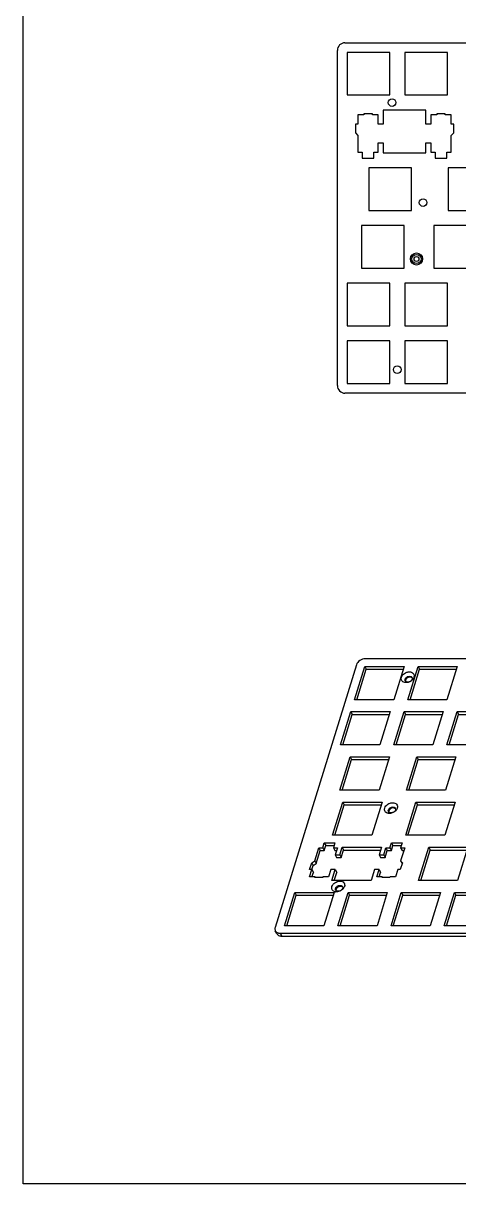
# Model space of a CAD drawing. Header units: millimetres. Extents: x 996 to 7194, y -92 to 581.
# Drawn here: x 6583.4 to 6726.6, y -62.2 to 319.9 of the extents above; entities that cross this region are included whole.
import ezdxf

# ---------------------------------------------------------------- set-up
doc = ezdxf.new("R2010")
doc.units = ezdxf.units.MM
doc.header["$LTSCALE"] = 30.734
doc.layers.get('0').update_dxf_attribs({"linetype": 'CONTINUOUS'})

msp = doc.modelspace()

# ---------------------------------------------------------------- linework, layer by layer
at = {"color": 7, "linetype": 'Continuous'}
for p, q in [((6689.216, 313.502), (6989.616, 313.502)), ((6686.716, 200.602), (6686.716, 311.002)), ((6689.916, 310.302), (6689.916, 296.302)), ((6703.916, 310.302), (6689.916, 310.302)), ((6703.916, 296.302), (6703.916, 310.302)), ((6708.916, 310.302), (6708.916, 296.302)), ((6722.916, 310.302), (6708.916, 310.302)), ((6722.916, 296.302), (6722.916, 310.302)), ((6689.916, 296.302), (6703.916, 296.302)), ((6708.916, 296.302), (6722.916, 296.302)), ((6701.821, 291.302), (6701.821, 286.702)), ((6715.821, 291.302), (6701.821, 291.302)), ((6715.821, 286.702), (6715.821, 291.302)), ((6692.646, 286.702), (6692.646, 283.802)), ((6693.471, 286.702), (6692.646, 286.702)), ((6693.471, 289.802), (6693.471, 286.702)), ((6695.421, 289.802), (6693.471, 289.802)), ((6695.421, 290.102), (6695.421, 289.802)), ((6698.221, 290.102), (6695.421, 290.102)), ((6698.221, 289.802), (6698.221, 290.102)), ((6700.171, 289.802), (6698.221, 289.802)), ((6700.171, 286.702), (6700.171, 289.802)), ((6701.821, 286.702), (6700.171, 286.702)), ((6717.471, 286.702), (6715.821, 286.702)), ((6717.471, 289.802), (6717.471, 286.702)), ((6719.421, 289.802), (6717.471, 289.802)), ((6719.421, 290.102), (6719.421, 289.802)), ((6722.221, 290.102), (6719.421, 290.102)), ((6722.221, 289.802), (6722.221, 290.102)), ((6724.171, 289.802), (6722.221, 289.802)), ((6724.171, 286.702), (6724.171, 289.802)), ((6724.996, 286.702), (6724.171, 286.702)), ((6724.996, 283.802), (6724.996, 286.702)), ((6692.646, 283.802), (6693.471, 282.977)), ((6693.471, 282.977), (6693.471, 277.502)), ((6724.171, 282.977), (6724.996, 283.802)), ((6724.171, 277.502), (6724.171, 282.977)), ((6700.171, 277.502), (6700.171, 280.502)), ((6700.171, 280.502), (6701.821, 280.502)), ((6701.821, 280.502), (6701.821, 277.302)), ((6715.821, 277.302), (6715.821, 280.502)), ((6715.821, 280.502), (6717.471, 280.502)), ((6717.471, 280.502), (6717.471, 277.502)), ((6693.471, 277.502), (6694.921, 277.502)), ((6694.921, 277.502), (6694.921, 275.452)), ((6694.921, 275.452), (6698.721, 275.452)), ((6698.721, 275.452), (6698.721, 277.502)), ((6698.721, 277.502), (6700.171, 277.502)), ((6701.821, 277.302), (6715.821, 277.302)), ((6717.471, 277.502), (6718.921, 277.502)), ((6718.921, 277.502), (6718.921, 275.452)), ((6718.921, 275.452), (6722.721, 275.452)), ((6722.721, 275.452), (6722.721, 277.502)), ((6722.721, 277.502), (6724.171, 277.502)), ((6697.061, 272.302), (6697.061, 258.302)), ((6711.061, 272.302), (6697.061, 272.302)), ((6711.061, 258.302), (6711.061, 272.302)), ((6723.161, 272.302), (6723.161, 258.302)), ((6737.161, 272.302), (6723.161, 272.302)), ((6697.061, 258.302), (6711.061, 258.302)), ((6723.161, 258.302), (6737.161, 258.302)), ((6694.681, 253.302), (6694.681, 239.302)), ((6708.681, 253.302), (6694.681, 253.302)), ((6708.681, 239.302), (6708.681, 253.302)), ((6718.446, 253.302), (6718.446, 239.302)), ((6732.446, 253.302), (6718.446, 253.302)), ((6694.681, 239.302), (6708.681, 239.302)), ((6718.446, 239.302), (6732.446, 239.302)), ((6689.916, 234.302), (6689.916, 220.302)), ((6703.916, 234.302), (6689.916, 234.302)), ((6703.916, 220.302), (6703.916, 234.302)), ((6708.916, 234.302), (6708.916, 220.302)), ((6722.916, 234.302), (6708.916, 234.302)), ((6722.916, 220.302), (6722.916, 234.302)), ((6689.916, 220.302), (6703.916, 220.302)), ((6708.916, 220.302), (6722.916, 220.302)), ((6689.916, 215.302), (6689.916, 201.302)), ((6703.916, 215.302), (6689.916, 215.302)), ((6703.916, 201.302), (6703.916, 215.302)), ((6708.916, 215.302), (6708.916, 201.302)), ((6722.916, 215.302), (6708.916, 215.302)), ((6722.916, 201.302), (6722.916, 215.302)), ((6689.916, 201.302), (6703.916, 201.302)), ((6708.916, 201.302), (6722.916, 201.302)), ((6989.616, 198.102), (6689.216, 198.102)), ((6692.97, 108.677), (6666.246, 22.198)), ((6692.359, 97.162), (6695.748, 108.129)), ((6693.105, 97.162), (6696.205, 107.197)), ((6695.748, 108.129), (6696.205, 107.197)), ((6695.748, 108.129), (6708.643, 108.129)), ((6972.564, 110.636), (6695.878, 110.636)), ((6696.205, 107.197), (6708.355, 107.197)), ((6708.643, 108.129), (6705.254, 97.162)), ((6709.859, 97.162), (6713.248, 108.129)), ((6710.605, 97.162), (6713.706, 107.197)), ((6713.248, 108.129), (6713.706, 107.197)), ((6713.248, 108.129), (6726.143, 108.129)), ((6713.706, 107.197), (6725.855, 107.197)), ((6726.143, 108.129), (6722.754, 97.162)), ((6705.254, 97.162), (6692.359, 97.162)), ((6722.754, 97.162), (6709.859, 97.162)), ((6687.76, 82.279), (6691.149, 93.246)), ((6688.505, 82.279), (6691.606, 92.313)), ((6691.149, 93.246), (6691.606, 92.313)), ((6691.149, 93.246), (6704.043, 93.246)), ((6691.606, 92.313), (6703.755, 92.313)), ((6704.043, 93.246), (6700.655, 82.279)), ((6705.26, 82.279), (6708.649, 93.246)), ((6706.006, 82.279), (6709.106, 92.313)), ((6708.649, 93.246), (6709.106, 92.313)), ((6708.649, 93.246), (6721.544, 93.246)), ((6709.106, 92.313), (6721.256, 92.313)), ((6721.544, 93.246), (6718.155, 82.279)), ((6722.76, 82.279), (6726.149, 93.246)), ((6723.506, 82.279), (6726.607, 92.313)), ((6726.149, 93.246), (6726.607, 92.313)), ((6726.149, 93.246), (6739.044, 93.246)), ((6726.607, 92.313), (6738.756, 92.313)), ((6700.655, 82.279), (6687.76, 82.279)), ((6718.155, 82.279), (6705.26, 82.279)), ((6735.655, 82.279), (6722.76, 82.279)), ((6687.549, 67.396), (6690.938, 78.363)), ((6688.295, 67.396), (6691.396, 77.43)), ((6690.938, 78.363), (6691.396, 77.43)), ((6690.938, 78.363), (6703.833, 78.363)), ((6691.396, 77.43), (6703.545, 77.43)), ((6703.833, 78.363), (6700.444, 67.396)), ((6709.438, 67.396), (6712.827, 78.363)), ((6710.184, 67.396), (6713.285, 77.43)), ((6712.827, 78.363), (6713.285, 77.43)), ((6712.827, 78.363), (6725.722, 78.363)), ((6713.285, 77.43), (6725.434, 77.43)), ((6725.722, 78.363), (6722.333, 67.396)), ((6700.444, 67.396), (6687.549, 67.396)), ((6722.333, 67.396), (6709.438, 67.396)), ((6685.142, 52.513), (6688.531, 63.479)), ((6685.888, 52.513), (6688.989, 62.547)), ((6688.531, 63.479), (6688.989, 62.547)), ((6688.531, 63.479), (6701.426, 63.479)), ((6688.989, 62.547), (6701.138, 62.547)), ((6701.426, 63.479), (6698.037, 52.513)), ((6709.182, 52.513), (6712.571, 63.479)), ((6709.928, 52.513), (6713.028, 62.547)), ((6712.571, 63.479), (6713.028, 62.547)), ((6712.571, 63.479), (6725.466, 63.479)), ((6713.028, 62.547), (6725.178, 62.547)), ((6725.466, 63.479), (6722.077, 52.513)), ((6681.912, 48.439), (6682.409, 50.045)), ((6682.409, 50.045), (6682.866, 49.113)), ((6682.409, 50.045), (6685.909, 50.045)), ((6698.037, 52.513), (6685.142, 52.513)), ((6685.909, 50.045), (6685.412, 48.439)), ((6704.018, 48.439), (6704.514, 50.045)), ((6704.514, 50.045), (6704.972, 49.113)), ((6704.514, 50.045), (6708.014, 50.045)), ((6708.014, 50.045), (6707.518, 48.439)), ((6722.077, 52.513), (6709.182, 52.513)), ((6679.252, 44.151), (6680.577, 48.439)), ((6679.709, 43.218), (6681.034, 47.507)), ((6680.577, 48.439), (6681.034, 47.507)), ((6680.577, 48.439), (6681.912, 48.439)), ((6681.034, 47.507), (6682.37, 47.507)), ((6681.912, 48.439), (6682.37, 47.507)), ((6682.37, 47.507), (6682.866, 49.113)), ((6682.866, 49.113), (6685.62, 49.113)), ((6685.412, 48.439), (6685.87, 47.507)), ((6685.412, 48.439), (6686.748, 48.439)), ((6685.87, 47.507), (6686.46, 47.507)), ((6686.748, 48.439), (6686.022, 46.089)), ((6686.022, 46.089), (6686.479, 45.157)), ((6686.022, 46.089), (6687.541, 46.089)), ((6687.541, 46.089), (6688.316, 48.596)), ((6687.541, 46.089), (6687.999, 45.157)), ((6687.999, 45.157), (6688.774, 47.664)), ((6688.316, 48.596), (6688.774, 47.664)), ((6688.316, 48.596), (6701.211, 48.596)), ((6688.774, 47.664), (6700.923, 47.664)), ((6701.211, 48.596), (6700.436, 46.089)), ((6700.436, 46.089), (6700.894, 45.157)), ((6700.436, 46.089), (6701.956, 46.089)), ((6701.956, 46.089), (6702.682, 48.439)), ((6701.956, 46.089), (6702.414, 45.157)), ((6702.414, 45.157), (6703.14, 47.507)), ((6702.682, 48.439), (6703.14, 47.507)), ((6702.682, 48.439), (6704.018, 48.439)), ((6703.14, 47.507), (6704.475, 47.507)), ((6704.018, 48.439), (6704.475, 47.507)), ((6704.475, 47.507), (6704.972, 49.113)), ((6704.972, 49.113), (6707.726, 49.113)), ((6707.518, 48.439), (6707.975, 47.507)), ((6707.518, 48.439), (6708.853, 48.439)), ((6708.853, 48.439), (6707.528, 44.151)), ((6707.975, 47.507), (6708.565, 47.507)), ((6713.379, 37.63), (6716.768, 48.596)), ((6714.124, 37.63), (6717.225, 47.664)), ((6716.768, 48.596), (6717.225, 47.664)), ((6716.768, 48.596), (6729.663, 48.596)), ((6717.225, 47.664), (6729.374, 47.664)), ((6729.663, 48.596), (6726.274, 37.63)), ((6677.59, 41.233), (6678.292, 43.504)), ((6678.292, 43.504), (6679.252, 44.151)), ((6678.292, 43.504), (6678.749, 42.572)), ((6678.337, 41.237), (6678.749, 42.572)), ((6678.749, 42.572), (6679.709, 43.218)), ((6679.252, 44.151), (6679.709, 43.218)), ((6686.479, 45.157), (6687.999, 45.157)), ((6700.894, 45.157), (6702.414, 45.157)), ((6708.088, 43.504), (6707.386, 41.233)), ((6707.528, 44.151), (6707.986, 43.218)), ((6707.528, 44.151), (6708.088, 43.504)), ((6678.35, 41.233), (6677.59, 41.233)), ((6677.599, 38.805), (6678.35, 41.233)), ((6679.395, 38.805), (6677.599, 38.805)), ((6678.345, 38.805), (6678.807, 40.3)), ((6678.35, 41.233), (6678.807, 40.3)), ((6679.323, 38.57), (6679.395, 38.805)), ((6681.902, 38.57), (6679.323, 38.57)), ((6679.395, 38.805), (6679.511, 38.57)), ((6681.974, 38.805), (6681.902, 38.57)), ((6683.771, 38.805), (6681.974, 38.805)), ((6684.521, 41.233), (6683.771, 38.805)), ((6686.041, 41.233), (6684.521, 41.233)), ((6684.927, 37.63), (6686.041, 41.233)), ((6685.673, 37.63), (6686.498, 40.3)), ((6686.041, 41.233), (6686.498, 40.3)), ((6698.936, 41.233), (6697.822, 37.63)), ((6700.455, 41.233), (6698.936, 41.233)), ((6699.705, 38.805), (6700.455, 41.233)), ((6701.501, 38.805), (6699.705, 38.805)), ((6700.451, 38.805), (6700.913, 40.3)), ((6700.455, 41.233), (6700.913, 40.3)), ((6701.428, 38.57), (6701.501, 38.805)), ((6704.007, 38.57), (6701.428, 38.57)), ((6701.501, 38.805), (6701.616, 38.57)), ((6704.08, 38.805), (6704.007, 38.57)), ((6705.876, 38.805), (6704.08, 38.805)), ((6706.626, 41.233), (6705.876, 38.805)), ((6707.386, 41.233), (6706.626, 41.233)), ((6697.822, 37.63), (6684.927, 37.63)), ((6726.274, 37.63), (6713.379, 37.63)), ((6669.363, 22.746), (6672.752, 33.713)), ((6670.108, 22.746), (6673.209, 32.78)), ((6672.752, 33.713), (6673.209, 32.78)), ((6672.752, 33.713), (6685.646, 33.713)), ((6673.209, 32.78), (6685.358, 32.78)), ((6685.646, 33.713), (6682.258, 22.746)), ((6686.863, 22.746), (6690.252, 33.713)), ((6687.609, 22.746), (6690.709, 32.78)), ((6690.252, 33.713), (6690.709, 32.78)), ((6690.252, 33.713), (6703.147, 33.713)), ((6690.709, 32.78), (6702.858, 32.78)), ((6703.147, 33.713), (6699.758, 22.746)), ((6704.363, 22.746), (6707.752, 33.713)), ((6705.109, 22.746), (6708.209, 32.78)), ((6707.752, 33.713), (6708.209, 32.78)), ((6707.752, 33.713), (6720.647, 33.713)), ((6708.209, 32.78), (6720.359, 32.78)), ((6720.647, 33.713), (6717.258, 22.746)), ((6721.863, 22.746), (6725.252, 33.713)), ((6722.609, 22.746), (6725.71, 32.78)), ((6725.252, 33.713), (6725.71, 32.78)), ((6725.252, 33.713), (6738.147, 33.713)), ((6725.71, 32.78), (6737.859, 32.78)), ((6666.762, 20.164), (6666.304, 21.097)), ((6667.943, 20.24), (6668.401, 19.307)), ((6667.943, 20.24), (6944.63, 20.24)), ((6668.401, 19.307), (6945.088, 19.307)), ((6682.258, 22.746), (6669.363, 22.746)), ((6699.758, 22.746), (6686.863, 22.746)), ((6717.258, 22.746), (6704.363, 22.746)), ((6734.758, 22.746), (6721.863, 22.746))]:
    msp.add_line(p, q, dxfattribs=at)
msp.add_lwpolyline([(6583.381, 580.908), (7193.743, 580.908), (7193.743, -62.239), (6583.381, -62.239)], close=True)
for centre, radius in [((6704.711, 293.802), 1.25), ((6714.916, 260.852), 1.25), ((6712.731, 242.302), 2), ((6712.731, 242.302), 1.5), ((6712.731, 242.302), 0.8), ((6706.416, 205.852), 1.25)]:
    msp.add_circle(centre, radius, dxfattribs=at)
for centre, radius, start, end in [((6689.216, 311.002), 2.5, 90, 180), ((6689.216, 200.602), 2.5, 180, 270), ((6709.661, 103.69), 0.702, 183.974, 190.00339), ((6709.622, 103.685), 0.663, 206.21538, 220.95696), ((6710.676, 104.203), 0.663, 10.9204, 26.06727), ((6709.616, 105.429), 2.471, 318.46544, 323.59514), ((6709.265, 104.847), 2.043, 259.06378, 261.06743), ((6705.191, 61.12), 0.663, 10.9204, 26.06727), ((6703.78, 61.764), 2.043, 259.06378, 261.06743), ((6704.176, 60.607), 0.702, 183.974, 190.00339), ((6704.137, 60.602), 0.663, 206.21538, 220.95696), ((6704.131, 62.346), 2.471, 318.46544, 323.59514), ((6686.8, 34.797), 0.702, 183.974, 190.00339), ((6686.762, 34.792), 0.663, 206.21538, 220.95696), ((6687.816, 35.309), 0.663, 10.9204, 26.06727), ((6686.756, 36.535), 2.471, 318.46544, 323.59514), ((6686.405, 35.954), 2.043, 259.06378, 261.06743)]:
    msp.add_arc(centre, radius, start, end, dxfattribs=at)
for points, knots in [([(6695.878, 110.636), (6695.565, 110.636), (6694.923, 110.524), (6693.813, 109.992), (6693.144, 109.241), (6692.97, 108.677)], [0, 0, 0, 0, 0.2548923, 0.5196304, 1, 1, 1, 1]), ([(6708.877, 102.841), (6708.673, 102.881), (6708.291, 103.017), (6707.854, 103.427), (6707.663, 103.987), (6707.713, 104.377), (6707.772, 104.565)], [0, 0, 0, 0, 0.2674202, 0.5098046, 0.7463465, 1, 1, 1, 1]), ([(6707.772, 104.565), (6707.928, 105.072), (6708.53, 105.748), (6709.405, 106.167), (6709.967, 106.303), (6710.504, 106.349), (6711.128, 106.253), (6711.732, 105.863), (6712.031, 105.235), (6711.983, 104.78), (6711.916, 104.565)], [0, 0, 0, 0, 0.2626406, 0.4073914, 0.4785518, 0.547162, 0.673045, 0.7840424, 0.8884659, 1, 1, 1, 1]), ([(6708.961, 103.642), (6708.959, 103.666), (6708.957, 103.768), (6708.975, 103.87), (6708.998, 103.943)], [0, 0, 0, 0, 0.2427112, 1, 1, 1, 1]), ([(6708.998, 103.943), (6709.008, 103.976), (6709.057, 104.109), (6709.133, 104.233), (6709.201, 104.318)], [0, 0, 0, 0, 0.2380773, 1, 1, 1, 1]), ([(6709.15, 103.632), (6709.141, 103.601), (6709.11, 103.479), (6709.106, 103.349), (6709.122, 103.258)], [0, 0, 0, 0, 0.2609234, 1, 1, 1, 1]), ([(6709.846, 102.964), (6709.705, 102.964), (6709.435, 103.004), (6709.203, 103.157), (6709.121, 103.251)], [0, 0, 0, 0, 0.5314247, 1, 1, 1, 1]), ([(6709.201, 104.318), (6709.398, 104.565), (6709.935, 104.921), (6710.596, 104.956), (6710.869, 104.848)], [0, 0, 0, 0, 0.5184237, 1, 1, 1, 1]), ([(6709.701, 104.325), (6709.668, 104.302), (6709.541, 104.21), (6709.427, 104.099), (6709.354, 104.007)], [0, 0, 0, 0, 0.2562979, 1, 1, 1, 1]), ([(6711.081, 103.432), (6710.979, 103.353), (6710.551, 103.065), (6710.049, 102.884), (6709.667, 102.829)], [0, 0, 0, 0, 0.2514746, 1, 1, 1, 1]), ([(6710.604, 104.612), (6710.527, 104.612), (6710.209, 104.584), (6709.902, 104.459), (6709.701, 104.325)], [0, 0, 0, 0, 0.2421146, 1, 1, 1, 1]), ([(6711.097, 103.569), (6711.024, 103.477), (6710.686, 103.147), (6710.201, 102.964), (6709.846, 102.964)], [0, 0, 0, 0, 0.2483024, 1, 1, 1, 1]), ([(6711.022, 104.537), (6710.99, 104.549), (6710.855, 104.594), (6710.712, 104.612), (6710.604, 104.612)], [0, 0, 0, 0, 0.2388888, 1, 1, 1, 1]), ([(6710.869, 104.848), (6710.956, 104.813), (6711.117, 104.72), (6711.233, 104.573), (6711.271, 104.494)], [0, 0, 0, 0, 0.516692, 1, 1, 1, 1]), ([(6711.326, 104.328), (6711.307, 104.351), (6711.219, 104.438), (6711.109, 104.502), (6711.022, 104.537)], [0, 0, 0, 0, 0.2412601, 1, 1, 1, 1]), ([(6711.466, 103.79), (6711.438, 103.758), (6711.318, 103.629), (6711.186, 103.513), (6711.081, 103.432)], [0, 0, 0, 0, 0.2458428, 1, 1, 1, 1]), ([(6711.3, 103.943), (6711.29, 103.911), (6711.241, 103.777), (6711.165, 103.654), (6711.097, 103.569)], [0, 0, 0, 0, 0.2380773, 1, 1, 1, 1]), ([(6711.916, 104.565), (6711.9, 104.513), (6711.823, 104.3), (6711.707, 104.101), (6711.605, 103.962)], [0, 0, 0, 0, 0.2393199, 1, 1, 1, 1]), ([(6709.667, 102.829), (6709.606, 102.82), (6709.367, 102.794), (6709.124, 102.801), (6708.948, 102.829)], [0, 0, 0, 0, 0.258613, 1, 1, 1, 1]), ([(6703.393, 59.758), (6703.189, 59.798), (6702.806, 59.934), (6702.369, 60.344), (6702.178, 60.904), (6702.229, 61.294), (6702.287, 61.482)], [0, 0, 0, 0, 0.2674202, 0.5098046, 0.7463465, 1, 1, 1, 1]), ([(6702.287, 61.482), (6702.444, 61.989), (6703.045, 62.665), (6703.921, 63.084), (6704.483, 63.22), (6705.019, 63.266), (6705.644, 63.17), (6706.247, 62.78), (6706.546, 62.152), (6706.498, 61.697), (6706.432, 61.482)], [0, 0, 0, 0, 0.2626406, 0.4073914, 0.4785518, 0.547162, 0.673045, 0.7840424, 0.8884659, 1, 1, 1, 1]), ([(6703.513, 60.86), (6703.523, 60.893), (6703.573, 61.027), (6703.649, 61.15), (6703.716, 61.235)], [0, 0, 0, 0, 0.2380773, 1, 1, 1, 1]), ([(6703.716, 61.235), (6703.913, 61.482), (6704.45, 61.838), (6705.111, 61.873), (6705.384, 61.765)], [0, 0, 0, 0, 0.5184237, 1, 1, 1, 1]), ([(6704.217, 61.242), (6704.183, 61.219), (6704.056, 61.127), (6703.942, 61.016), (6703.869, 60.924)], [0, 0, 0, 0, 0.2562979, 1, 1, 1, 1]), ([(6705.12, 61.529), (6705.042, 61.529), (6704.724, 61.501), (6704.417, 61.376), (6704.217, 61.242)], [0, 0, 0, 0, 0.2421146, 1, 1, 1, 1]), ([(6705.537, 61.454), (6705.506, 61.467), (6705.371, 61.511), (6705.228, 61.529), (6705.12, 61.529)], [0, 0, 0, 0, 0.2388888, 1, 1, 1, 1]), ([(6705.384, 61.765), (6705.472, 61.73), (6705.633, 61.637), (6705.748, 61.49), (6705.787, 61.411)], [0, 0, 0, 0, 0.516692, 1, 1, 1, 1]), ([(6705.842, 61.245), (6705.822, 61.268), (6705.734, 61.355), (6705.624, 61.42), (6705.537, 61.454)], [0, 0, 0, 0, 0.2412601, 1, 1, 1, 1]), ([(6706.432, 61.482), (6706.416, 61.43), (6706.338, 61.217), (6706.223, 61.018), (6706.121, 60.879)], [0, 0, 0, 0, 0.2393199, 1, 1, 1, 1]), ([(6704.183, 59.746), (6704.121, 59.737), (6703.882, 59.711), (6703.639, 59.718), (6703.463, 59.746)], [0, 0, 0, 0, 0.258613, 1, 1, 1, 1]), ([(6703.476, 60.559), (6703.474, 60.583), (6703.472, 60.685), (6703.49, 60.787), (6703.513, 60.86)], [0, 0, 0, 0, 0.2427112, 1, 1, 1, 1]), ([(6703.666, 60.549), (6703.656, 60.518), (6703.625, 60.396), (6703.621, 60.266), (6703.637, 60.175)], [0, 0, 0, 0, 0.2609234, 1, 1, 1, 1]), ([(6704.362, 59.881), (6704.22, 59.881), (6703.951, 59.921), (6703.718, 60.074), (6703.636, 60.168)], [0, 0, 0, 0, 0.5314247, 1, 1, 1, 1]), ([(6705.597, 60.349), (6705.494, 60.27), (6705.066, 59.982), (6704.565, 59.801), (6704.183, 59.746)], [0, 0, 0, 0, 0.2514746, 1, 1, 1, 1]), ([(6705.612, 60.486), (6705.54, 60.394), (6705.201, 60.064), (6704.716, 59.881), (6704.362, 59.881)], [0, 0, 0, 0, 0.2483024, 1, 1, 1, 1]), ([(6705.981, 60.707), (6705.953, 60.675), (6705.833, 60.546), (6705.702, 60.43), (6705.597, 60.349)], [0, 0, 0, 0, 0.2458428, 1, 1, 1, 1]), ([(6705.816, 60.86), (6705.806, 60.828), (6705.756, 60.694), (6705.68, 60.571), (6705.612, 60.486)], [0, 0, 0, 0, 0.2380773, 1, 1, 1, 1]), ([(6686.017, 33.948), (6685.813, 33.987), (6685.43, 34.123), (6684.993, 34.534), (6684.802, 35.093), (6684.853, 35.483), (6684.911, 35.671)], [0, 0, 0, 0, 0.2674202, 0.5098046, 0.7463465, 1, 1, 1, 1]), ([(6684.911, 35.671), (6685.068, 36.179), (6685.67, 36.854), (6686.545, 37.274), (6687.107, 37.41), (6687.644, 37.455), (6688.268, 37.36), (6688.871, 36.969), (6689.171, 36.341), (6689.123, 35.887), (6689.056, 35.671)], [0, 0, 0, 0, 0.2626406, 0.4073914, 0.4785518, 0.547162, 0.673045, 0.7840424, 0.8884659, 1, 1, 1, 1]), ([(6686.1, 34.748), (6686.099, 34.773), (6686.097, 34.874), (6686.115, 34.976), (6686.138, 35.05)], [0, 0, 0, 0, 0.2427112, 1, 1, 1, 1]), ([(6686.138, 35.05), (6686.148, 35.082), (6686.197, 35.216), (6686.273, 35.339), (6686.341, 35.424)], [0, 0, 0, 0, 0.2380773, 1, 1, 1, 1]), ([(6686.29, 34.739), (6686.28, 34.707), (6686.25, 34.585), (6686.246, 34.456), (6686.262, 34.364)], [0, 0, 0, 0, 0.2609234, 1, 1, 1, 1]), ([(6686.341, 35.424), (6686.538, 35.672), (6687.074, 36.027), (6687.736, 36.062), (6688.009, 35.954)], [0, 0, 0, 0, 0.5184237, 1, 1, 1, 1]), ([(6686.841, 35.431), (6686.808, 35.409), (6686.681, 35.316), (6686.566, 35.205), (6686.494, 35.114)], [0, 0, 0, 0, 0.2562979, 1, 1, 1, 1]), ([(6688.221, 34.538), (6688.119, 34.459), (6687.69, 34.171), (6687.189, 33.99), (6686.807, 33.935)], [0, 0, 0, 0, 0.2514746, 1, 1, 1, 1]), ([(6687.744, 35.718), (6687.667, 35.718), (6687.349, 35.691), (6687.041, 35.566), (6686.841, 35.431)], [0, 0, 0, 0, 0.2421146, 1, 1, 1, 1]), ([(6688.237, 34.675), (6688.164, 34.583), (6687.826, 34.253), (6687.341, 34.07), (6686.986, 34.07)], [0, 0, 0, 0, 0.2483024, 1, 1, 1, 1]), ([(6688.162, 35.643), (6688.13, 35.656), (6687.995, 35.701), (6687.852, 35.718), (6687.744, 35.718)], [0, 0, 0, 0, 0.2388888, 1, 1, 1, 1]), ([(6688.009, 35.954), (6688.096, 35.92), (6688.257, 35.827), (6688.372, 35.679), (6688.411, 35.6)], [0, 0, 0, 0, 0.516692, 1, 1, 1, 1]), ([(6688.466, 35.435), (6688.447, 35.457), (6688.359, 35.545), (6688.249, 35.609), (6688.162, 35.643)], [0, 0, 0, 0, 0.2412601, 1, 1, 1, 1]), ([(6688.606, 34.897), (6688.577, 34.864), (6688.458, 34.736), (6688.326, 34.619), (6688.221, 34.538)], [0, 0, 0, 0, 0.2458428, 1, 1, 1, 1]), ([(6688.44, 35.05), (6688.43, 35.017), (6688.381, 34.883), (6688.304, 34.76), (6688.237, 34.675)], [0, 0, 0, 0, 0.2380773, 1, 1, 1, 1]), ([(6689.056, 35.671), (6689.04, 35.619), (6688.963, 35.406), (6688.847, 35.207), (6688.745, 35.069)], [0, 0, 0, 0, 0.2393199, 1, 1, 1, 1]), ([(6686.807, 33.935), (6686.746, 33.927), (6686.507, 33.901), (6686.264, 33.908), (6686.088, 33.936)], [0, 0, 0, 0, 0.258613, 1, 1, 1, 1]), ([(6686.986, 34.07), (6686.845, 34.07), (6686.575, 34.111), (6686.343, 34.263), (6686.261, 34.357)], [0, 0, 0, 0, 0.5314247, 1, 1, 1, 1]), ([(6666.246, 22.198), (6666.189, 22.013), (6666.132, 21.634), (6666.225, 21.259), (6666.304, 21.097)], [0, 0, 0, 0, 0.5169844, 1, 1, 1, 1]), ([(6666.304, 21.097), (6666.382, 20.939), (6666.612, 20.644), (6666.934, 20.458), (6667.108, 20.389)], [0, 0, 0, 0, 0.4832093, 1, 1, 1, 1]), ([(6666.762, 20.164), (6666.827, 20.032), (6667.008, 19.783), (6667.541, 19.405), (6668.057, 19.307), (6668.401, 19.307)], [0, 0, 0, 0, 0.227614, 0.4666921, 1, 1, 1, 1]), ([(6667.108, 20.389), (6667.171, 20.364), (6667.441, 20.274), (6667.728, 20.24), (6667.943, 20.24)], [0, 0, 0, 0, 0.2394293, 1, 1, 1, 1])]:
    msp.add_open_spline(points, degree=3, knots=knots, dxfattribs=at)
for points in [[(6709.027, 103.393), (6709, 103.448), (6708.98, 103.508), (6708.97, 103.569)], [(6709.225, 103.812), (6709.195, 103.755), (6709.169, 103.694), (6709.15, 103.632)], [(6709.354, 104.007), (6709.305, 103.946), (6709.262, 103.881), (6709.225, 103.812)], [(6711.339, 104.195), (6711.34, 104.11), (6711.325, 104.024), (6711.3, 103.943)], [(6711.327, 104.328), (6711.335, 104.284), (6711.339, 104.24), (6711.339, 104.195)], [(6705.842, 61.245), (6705.85, 61.201), (6705.855, 61.157), (6705.855, 61.112)], [(6703.542, 60.31), (6703.515, 60.365), (6703.496, 60.425), (6703.485, 60.486)], [(6703.741, 60.729), (6703.71, 60.672), (6703.685, 60.611), (6703.666, 60.549)], [(6703.869, 60.924), (6703.821, 60.863), (6703.777, 60.798), (6703.741, 60.729)], [(6705.855, 61.112), (6705.855, 61.027), (6705.841, 60.941), (6705.816, 60.86)], [(6686.167, 34.499), (6686.14, 34.554), (6686.12, 34.614), (6686.109, 34.675)], [(6686.365, 34.918), (6686.335, 34.861), (6686.309, 34.801), (6686.29, 34.739)], [(6686.494, 35.114), (6686.445, 35.053), (6686.402, 34.987), (6686.365, 34.918)], [(6688.479, 35.301), (6688.479, 35.216), (6688.465, 35.131), (6688.44, 35.05)], [(6688.466, 35.435), (6688.475, 35.391), (6688.479, 35.346), (6688.479, 35.301)]]:
    msp.add_open_spline(points, degree=3, dxfattribs=at)

doc.saveas('drawing.dxf')
